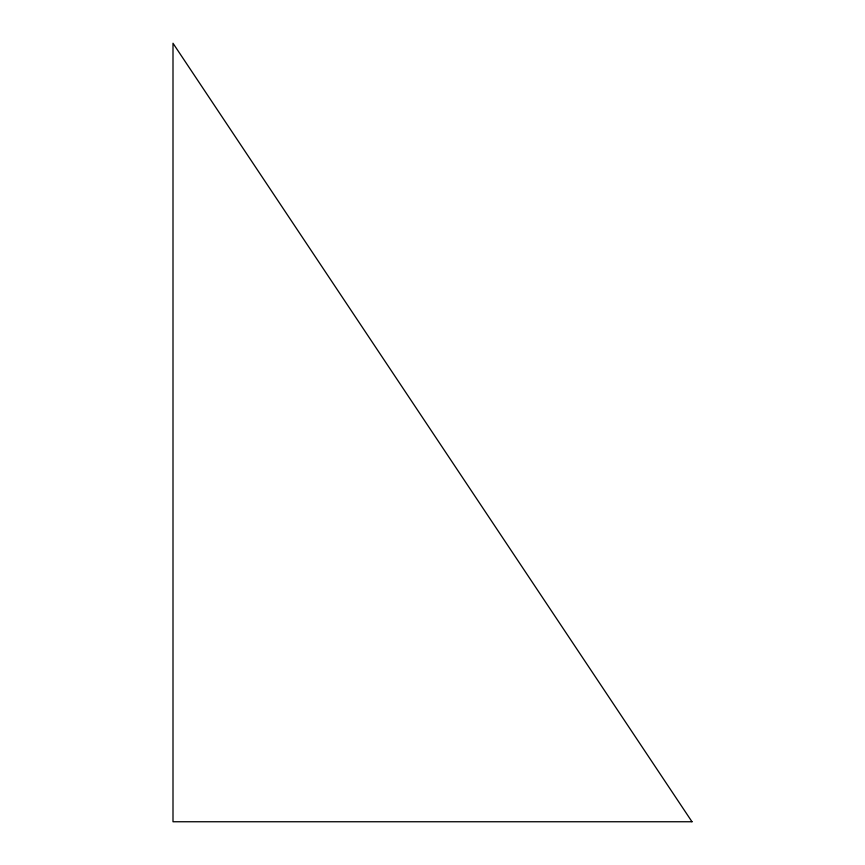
<?xml version="1.0" encoding="UTF-8"?>
<svg xmlns="http://www.w3.org/2000/svg" width="865" height="865" viewBox="0 0 865 865"><rect width="100%" height="100%" fill="white"/><g stroke="black" fill="none" stroke-linecap="round" stroke-linejoin="round"><path stroke-width="1.3" d="M692 821.75L173 821.75L173 43.25L692 821.75"/></g></svg>
